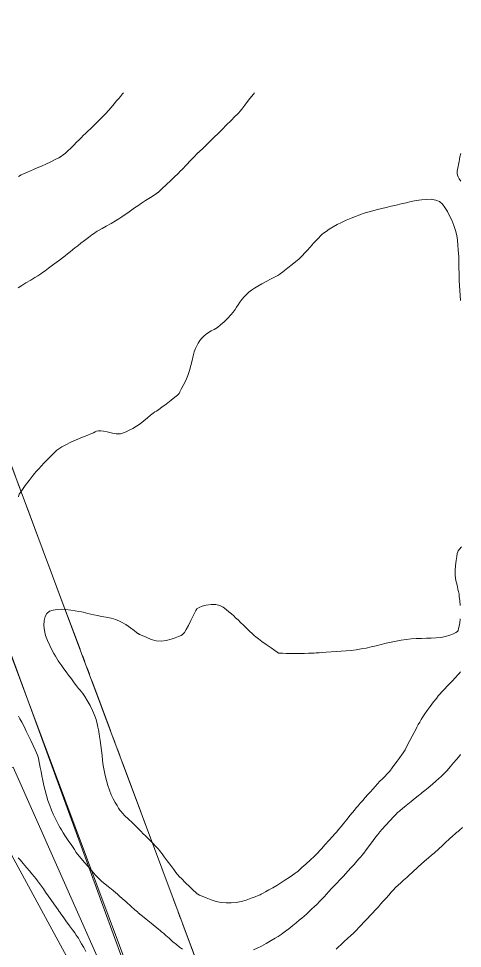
# Model space of a CAD drawing. Extents: x 1222639 to 1223069, y 366459 to 366838.
# Drawn here: x 1222754.4 to 1222820.8, y 366661.5 to 366800.6 of the extents above; entities that cross this region are included whole.
import ezdxf

# ---------------------------------------------------------------- set-up
doc = ezdxf.new("R2010")
doc.units = 0
doc.linetypes.add('DASHED', pattern=[6, 4, -2])
doc.linetypes.add('PHANTOM', pattern=[13, 8, -1, 1, -1, 1, -1])
for name, color, linetype, lineweight in [('C-BLDG-FTPR-N', 6, 'Continuous', 0), ('C-PVMT', 8, 'Continuous', 0), ('C-SITE-N', 6, 'Continuous', 0), ('C-STRM-AREA', 150, 'PHANTOM', 0), ('C-TOPO-MAJR-E', 32, 'DASHED', 0), ('V-PROP-BNDY', 7, 'Continuous', 0)]:
    doc.layers.add(name, color=color, linetype=linetype, lineweight=lineweight)

msp = doc.modelspace()

# ---------------------------------------------------------------- linework, layer by layer
at = {"layer": 'C-BLDG-FTPR-N'}
msp.add_lwpolyline([(1222753.56, 366688.61), (1222704.33, 366666.77), (1222739.5, 366587.52), (1222788.73, 366609.37), (1222753.56, 366688.61)], close=True, dxfattribs=at)
at = {"layer": 'C-PVMT'}
msp.add_lwpolyline([(1222719.86, 366796.87), (1222708.46, 366793.11), (1222747.6, 366685.97), (1222786.63, 366614.09), (1222719.86, 366796.87)], close=True, dxfattribs=at)
at = {"layer": 'C-SITE-N'}
msp.add_lwpolyline([(1222789.07, 366609.47), (1222751.4, 366710.28), (1222751.4, 366710.28), (1222751.4, 366710.29), (1222751.35, 366710.42), (1222731.44, 366763.71), (1222730.43, 366763.27), (1222728.52, 366762.84), (1222736.2, 366744.2), (1222736.25, 366743.99), (1222736.36, 366743.8), (1222736.62, 366742.08), (1222736.96, 366740.37), (1222736.92, 366740.16), (1222736.95, 366739.95), (1222736.53, 366738.25), (1222736.19, 366736.54), (1222736.07, 366736.37), (1222736.02, 366736.16), (1222671.35, 366597.64)], dxfattribs=at)
at = {"layer": 'C-STRM-AREA'}
msp.add_lwpolyline([(1222783.3, 366585.32), (1222719.58, 366510.85), (1222659.85, 366596.65), (1222726.96, 366740.39), (1222705.56, 366792.31), (1222716.23, 366795.26), (1222728.32, 366800.62), (1222760.72, 366713.92), (1222760.77, 366713.78), (1222800.42, 366607.67), (1222789.06, 366593.41), (1222783.3, 366585.32)], close=True, dxfattribs=at)
at = {"layer": 'C-TOPO-MAJR-E'}
for points in [[(1222789.68, 366789.53), (1222789.54, 366789.34), (1222789.24, 366788.96), (1222788.79, 366788.4), (1222788.2, 366787.66), (1222787.75, 366787.09), (1222787.45, 366786.72), (1222787.3, 366786.53), (1222787.3, 366786.52), (1222787.11, 366786.33), (1222786.74, 366785.96), (1222786.18, 366785.4), (1222785.44, 366784.66), (1222784.88, 366784.1), (1222784.51, 366783.72), (1222784.32, 366783.53), (1222784.31, 366783.52), (1222784.12, 366783.34), (1222783.74, 366782.97), (1222783.18, 366782.43), (1222782.43, 366781.71), (1222781.87, 366781.16), (1222781.48, 366780.79), (1222781.28, 366780.59), (1222781.26, 366780.57), (1222781.06, 366780.37), (1222780.69, 366779.99), (1222780.15, 366779.42), (1222779.43, 366778.67), (1222778.89, 366778.11), (1222778.52, 366777.73), (1222778.34, 366777.54), (1222778.33, 366777.53), (1222778.13, 366777.34), (1222777.76, 366776.98), (1222777.19, 366776.44), (1222776.44, 366775.73), (1222775.87, 366775.19), (1222775.48, 366774.82), (1222775.26, 366774.62), (1222775.22, 366774.6), (1222775.01, 366774.46), (1222774.64, 366774.22), (1222774.1, 366773.87), (1222773.39, 366773.42), (1222772.76, 366773), (1222772.2, 366772.63), (1222771.72, 366772.29), (1222771.31, 366772), (1222770.92, 366771.72), (1222770.55, 366771.45), (1222770.19, 366771.2), (1222769.85, 366770.96), (1222769.4, 366770.67), (1222768.86, 366770.34), (1222768.21, 366769.97), (1222767.46, 366769.56), (1222766.87, 366769.22), (1222766.42, 366768.97), (1222766.13, 366768.8), (1222765.98, 366768.71), (1222765.73, 366768.52), (1222765.35, 366768.25), (1222764.86, 366767.89), (1222764.26, 366767.43), (1222763.71, 366767.01), (1222763.23, 366766.64), (1222762.81, 366766.31), (1222762.46, 366766.01), (1222762.09, 366765.72), (1222761.72, 366765.42), (1222761.33, 366765.13), (1222760.94, 366764.83), (1222760.5, 366764.49), (1222760, 366764.12), (1222759.44, 366763.71), (1222758.84, 366763.26), (1222758.35, 366762.89), (1222757.97, 366762.62), (1222757.72, 366762.43), (1222757.57, 366762.33), (1222757.28, 366762.14), (1222756.83, 366761.87), (1222756.24, 366761.51), (1222755.49, 366761.07), (1222754.85, 366760.69), (1222754.32, 366760.36)], [(1222770.07, 366789.53), (1222770.02, 366789.47), (1222769.93, 366789.36), (1222769.79, 366789.19), (1222769.61, 366788.97), (1222769.36, 366788.68), (1222769.04, 366788.3), (1222768.66, 366787.85), (1222768.22, 366787.32), (1222767.81, 366786.85), (1222767.43, 366786.43), (1222767.09, 366786.07), (1222766.79, 366785.76), (1222766.45, 366785.42), (1222766.06, 366785.05), (1222765.64, 366784.64), (1222765.17, 366784.2), (1222764.75, 366783.8), (1222764.37, 366783.43), (1222764.05, 366783.11), (1222763.77, 366782.82), (1222763.44, 366782.49), (1222763.07, 366782.12), (1222762.65, 366781.7), (1222762.19, 366781.24), (1222761.77, 366780.84), (1222761.39, 366780.51), (1222761.06, 366780.24), (1222760.78, 366780.04), (1222760.38, 366779.8), (1222759.86, 366779.52), (1222759.23, 366779.21), (1222758.48, 366778.86), (1222757.8, 366778.55), (1222757.18, 366778.28), (1222756.63, 366778.05), (1222756.15, 366777.85), (1222755.72, 366777.67), (1222755.35, 366777.5), (1222755.03, 366777.36), (1222754.76, 366777.23), (1222754.38, 366777.02)], [(1222820.53, 366780.44), (1222820.39, 366779.96), (1222820.33, 366779.57), (1222820.26, 366779.19), (1222820.19, 366778.82), (1222820.11, 366778.45), (1222820.03, 366778.09), (1222819.99, 366777.76), (1222819.99, 366777.47), (1222820.03, 366777.21), (1222820.11, 366776.97), (1222820.28, 366776.67), (1222820.53, 366776.3)], [(1222820.48, 366758.46), (1222820.41, 366759.21), (1222820.36, 366759.96), (1222820.32, 366760.71), (1222820.3, 366761.46), (1222820.28, 366762.11), (1222820.26, 366762.68), (1222820.25, 366763.15), (1222820.24, 366763.53), (1222820.23, 366763.91), (1222820.23, 366764.28), (1222820.22, 366764.66), (1222820.21, 366765.02), (1222820.19, 366765.49), (1222820.15, 366766.04), (1222820.1, 366766.7), (1222820.04, 366767.45), (1222819.91, 366768.19), (1222819.72, 366768.94), (1222819.48, 366769.69), (1222819.17, 366770.44), (1222818.84, 366771.13), (1222818.51, 366771.76), (1222818.15, 366772.34), (1222817.79, 366772.86), (1222817.33, 366773.24), (1222816.77, 366773.48), (1222816.11, 366773.59), (1222815.37, 366773.56), (1222814.62, 366773.5), (1222813.87, 366773.4), (1222813.12, 366773.26), (1222812.37, 366773.08), (1222811.62, 366772.9), (1222810.87, 366772.73), (1222810.13, 366772.55), (1222809.38, 366772.37), (1222808.69, 366772.2), (1222808.08, 366772.04), (1222807.52, 366771.9), (1222807.04, 366771.76), (1222806.61, 366771.64), (1222806.23, 366771.54), (1222805.91, 366771.44), (1222805.65, 366771.36), (1222805.27, 366771.22), (1222804.76, 366771.03), (1222804.14, 366770.77), (1222803.39, 366770.46), (1222802.69, 366770.14), (1222802.03, 366769.8), (1222801.41, 366769.46), (1222800.84, 366769.1), (1222800.37, 366768.79), (1222800, 366768.52), (1222799.72, 366768.3), (1222799.54, 366768.12), (1222799.28, 366767.84), (1222798.93, 366767.47), (1222798.49, 366767), (1222797.97, 366766.43), (1222797.52, 366765.94), (1222797.14, 366765.53), (1222796.84, 366765.2), (1222796.62, 366764.94), (1222796.29, 366764.63), (1222795.85, 366764.26), (1222795.31, 366763.82), (1222794.67, 366763.33), (1222794.16, 366762.93), (1222793.79, 366762.64), (1222793.55, 366762.46), (1222793.44, 366762.37), (1222793.18, 366762.21), (1222792.75, 366761.98), (1222792.16, 366761.67), (1222791.41, 366761.28), (1222790.75, 366760.93), (1222790.16, 366760.59), (1222789.66, 366760.29), (1222789.24, 366760.01), (1222788.84, 366759.7), (1222788.47, 366759.36), (1222788.12, 366758.99), (1222787.79, 366758.58), (1222787.49, 366758.2), (1222787.23, 366757.82), (1222786.99, 366757.46), (1222786.79, 366757.11), (1222786.5, 366756.72), (1222786.13, 366756.28), (1222785.67, 366755.78), (1222785.12, 366755.24), (1222784.6, 366754.79), (1222784.11, 366754.41), (1222783.64, 366754.12), (1222783.2, 366753.91), (1222782.79, 366753.67), (1222782.42, 366753.41), (1222782.08, 366753.11), (1222781.77, 366752.79), (1222781.49, 366752.44), (1222781.25, 366752.07), (1222781.03, 366751.67), (1222780.84, 366751.24), (1222780.66, 366750.74), (1222780.49, 366750.15), (1222780.32, 366749.48), (1222780.16, 366748.73), (1222779.95, 366747.99), (1222779.69, 366747.24), (1222779.38, 366746.49), (1222779.01, 366745.74), (1222778.72, 366745.16), (1222778.52, 366744.76), (1222778.4, 366744.53), (1222778.37, 366744.47), (1222778.16, 366744.28), (1222777.76, 366743.96), (1222777.19, 366743.51), (1222776.44, 366742.93), (1222775.83, 366742.47), (1222775.35, 366742.12), (1222775, 366741.9), (1222774.78, 366741.79), (1222774.49, 366741.58), (1222774.12, 366741.29), (1222773.66, 366740.9), (1222773.13, 366740.42), (1222772.59, 366739.99), (1222772.04, 366739.62), (1222771.49, 366739.3), (1222770.93, 366739.03), (1222770.46, 366738.82), (1222770.09, 366738.66), (1222769.8, 366738.55), (1222769.62, 366738.5), (1222769.42, 366738.48), (1222769.2, 366738.48), (1222768.97, 366738.5), (1222768.73, 366738.55), (1222768.43, 366738.62), (1222768.05, 366738.7), (1222767.61, 366738.79), (1222767.1, 366738.89), (1222766.67, 366738.94), (1222766.32, 366738.94), (1222766.05, 366738.89), (1222765.85, 366738.79), (1222765.57, 366738.66), (1222765.19, 366738.5), (1222764.73, 366738.31), (1222764.18, 366738.1), (1222763.57, 366737.85), (1222762.92, 366737.56), (1222762.22, 366737.23), (1222761.47, 366736.86), (1222760.87, 366736.54), (1222760.41, 366736.27), (1222760.1, 366736.05), (1222759.94, 366735.88), (1222759.67, 366735.61), (1222759.29, 366735.23), (1222758.81, 366734.74), (1222758.23, 366734.14), (1222757.76, 366733.66), (1222757.4, 366733.28), (1222757.15, 366733.02), (1222757.01, 366732.87), (1222756.77, 366732.57), (1222756.41, 366732.12), (1222755.96, 366731.52), (1222755.39, 366730.77), (1222754.96, 366730.18), (1222754.65, 366729.73), (1222754.48, 366729.45), (1222754.43, 366729.31), (1222754.36, 366729.06)], [(1222820.44, 366712.81), (1222820.36, 366713.55), (1222820.3, 366714.12), (1222820.26, 366714.5), (1222820.23, 366714.69), (1222820.23, 366714.7), (1222820.19, 366714.9), (1222820.1, 366715.27), (1222819.97, 366715.83), (1222819.8, 366716.56), (1222819.7, 366717.31), (1222819.67, 366718.05), (1222819.71, 366718.79), (1222819.81, 366719.54), (1222819.91, 366720.14), (1222820, 366720.57), (1222820.07, 366720.86), (1222820.13, 366720.99), (1222820.32, 366721.24), (1222820.62, 366721.61)], [(1222820.46, 366702.87), (1222820.3, 366702.66), (1222820.27, 366702.63), (1222820.08, 366702.42), (1222819.73, 366702.05), (1222819.22, 366701.5), (1222818.54, 366700.79), (1222818.02, 366700.23), (1222817.64, 366699.83), (1222817.42, 366699.59), (1222817.35, 366699.51), (1222817.16, 366699.28), (1222816.87, 366698.91), (1222816.46, 366698.39), (1222815.95, 366697.72), (1222815.5, 366697.12), (1222815.13, 366696.59), (1222814.82, 366696.14), (1222814.59, 366695.75), (1222814.37, 366695.37), (1222814.17, 366695), (1222813.97, 366694.63), (1222813.79, 366694.27), (1222813.56, 366693.81), (1222813.27, 366693.25), (1222812.92, 366692.6), (1222812.52, 366691.85), (1222812.18, 366691.24), (1222811.89, 366690.76), (1222811.67, 366690.41), (1222811.5, 366690.2), (1222811.28, 366689.91), (1222811, 366689.54), (1222810.66, 366689.08), (1222810.27, 366688.54), (1222809.89, 366688.05), (1222809.51, 366687.61), (1222809.15, 366687.22), (1222808.79, 366686.87), (1222808.43, 366686.51), (1222808.08, 366686.14), (1222807.72, 366685.75), (1222807.36, 366685.35), (1222807, 366684.93), (1222806.62, 366684.51), (1222806.24, 366684.08), (1222805.85, 366683.64), (1222805.49, 366683.23), (1222805.17, 366682.86), (1222804.88, 366682.52), (1222804.63, 366682.21), (1222804.32, 366681.82), (1222803.95, 366681.37), (1222803.51, 366680.84), (1222803.01, 366680.23), (1222802.61, 366679.74), (1222802.3, 366679.37), (1222802.08, 366679.11), (1222801.96, 366678.96), (1222801.71, 366678.68), (1222801.34, 366678.26), (1222800.84, 366677.7), (1222800.21, 366677), (1222799.73, 366676.46), (1222799.39, 366676.09), (1222799.2, 366675.88), (1222799.15, 366675.83), (1222798.94, 366675.63), (1222798.57, 366675.27), (1222798.03, 366674.77), (1222797.33, 366674.11), (1222796.77, 366673.59), (1222796.36, 366673.22), (1222796.08, 366672.98), (1222795.95, 366672.9), (1222795.7, 366672.72), (1222795.33, 366672.47), (1222794.83, 366672.13), (1222794.21, 366671.71), (1222793.6, 366671.31), (1222792.99, 366670.94), (1222792.39, 366670.59), (1222791.8, 366670.26), (1222791.32, 366669.99), (1222790.94, 366669.78), (1222790.68, 366669.63), (1222790.52, 366669.54), (1222790.22, 366669.4), (1222789.77, 366669.22), (1222789.17, 366669), (1222788.42, 366668.74), (1222787.67, 366668.53), (1222786.92, 366668.4), (1222786.17, 366668.33), (1222785.43, 366668.32), (1222784.68, 366668.39), (1222783.93, 366668.54), (1222783.18, 366668.77), (1222782.43, 366669.07), (1222781.85, 366669.31), (1222781.43, 366669.49), (1222781.19, 366669.61), (1222781.1, 366669.68), (1222780.87, 366669.88), (1222780.5, 366670.24), (1222779.98, 366670.74), (1222779.31, 366671.39), (1222778.79, 366671.9), (1222778.42, 366672.28), (1222778.19, 366672.51), (1222778.11, 366672.61), (1222777.91, 366672.87), (1222777.59, 366673.3), (1222777.16, 366673.89), (1222776.61, 366674.63), (1222776.17, 366675.23), (1222775.84, 366675.68), (1222775.61, 366675.98), (1222775.5, 366676.13), (1222775.26, 366676.39), (1222774.91, 366676.77), (1222774.44, 366677.25), (1222773.85, 366677.85), (1222773.37, 366678.34), (1222772.99, 366678.72), (1222772.72, 366679), (1222772.57, 366679.16), (1222772.29, 366679.43), (1222771.9, 366679.81), (1222771.4, 366680.29), (1222770.78, 366680.87), (1222770.28, 366681.35), (1222769.91, 366681.74), (1222769.66, 366682.03), (1222769.53, 366682.21), (1222769.35, 366682.49), (1222769.12, 366682.87), (1222768.85, 366683.34), (1222768.52, 366683.9), (1222768.22, 366684.5), (1222767.96, 366685.16), (1222767.72, 366685.86), (1222767.51, 366686.61), (1222767.33, 366687.36), (1222767.18, 366688.11), (1222767.05, 366688.85), (1222766.95, 366689.6), (1222766.86, 366690.35), (1222766.76, 366691.1), (1222766.67, 366691.85), (1222766.58, 366692.6), (1222766.51, 366693.19), (1222766.45, 366693.61), (1222766.41, 366693.88), (1222766.38, 366693.98), (1222766.32, 366694.22), (1222766.23, 366694.6), (1222766.12, 366695.11), (1222765.97, 366695.75), (1222765.74, 366696.42), (1222765.45, 366697.11), (1222765.08, 366697.84), (1222764.64, 366698.59), (1222764.27, 366699.19), (1222763.98, 366699.65), (1222763.75, 366699.96), (1222763.59, 366700.14), (1222763.36, 366700.41), (1222763.06, 366700.78), (1222762.7, 366701.26), (1222762.28, 366701.84), (1222761.87, 366702.38), (1222761.5, 366702.88), (1222761.15, 366703.35), (1222760.83, 366703.78), (1222760.55, 366704.18), (1222760.29, 366704.55), (1222760.08, 366704.9), (1222759.89, 366705.22), (1222759.66, 366705.64), (1222759.38, 366706.18), (1222759.06, 366706.82), (1222758.69, 366707.57), (1222758.41, 366708.32), (1222758.24, 366709.06), (1222758.17, 366709.81), (1222758.2, 366710.56), (1222758.35, 366711.17), (1222758.63, 366711.63), (1222759.03, 366711.95), (1222759.56, 366712.13), (1222760.14, 366712.23), (1222760.78, 366712.27), (1222761.47, 366712.23), (1222762.22, 366712.12), (1222762.86, 366712.02), (1222763.37, 366711.93), (1222763.77, 366711.85), (1222764.05, 366711.79), (1222764.38, 366711.71), (1222764.76, 366711.62), (1222765.18, 366711.52), (1222765.64, 366711.42), (1222766.18, 366711.3), (1222766.78, 366711.19), (1222767.46, 366711.06), (1222768.21, 366710.93), (1222768.95, 366710.7), (1222769.68, 366710.38), (1222770.4, 366709.97), (1222771.11, 366709.46), (1222771.66, 366709.06), (1222772.03, 366708.79), (1222772.24, 366708.64), (1222772.27, 366708.6), (1222772.49, 366708.49), (1222772.88, 366708.31), (1222773.45, 366708.05), (1222774.2, 366707.72), (1222774.95, 366707.53), (1222775.7, 366707.48), (1222776.44, 366707.57), (1222777.19, 366707.79), (1222777.81, 366707.99), (1222778.31, 366708.18), (1222778.68, 366708.34), (1222778.92, 366708.48), (1222779.18, 366708.77), (1222779.47, 366709.22), (1222779.79, 366709.81), (1222780.13, 366710.56), (1222780.43, 366711.18), (1222780.68, 366711.68), (1222780.89, 366712.06), (1222781.06, 366712.31), (1222781.37, 366712.52), (1222781.83, 366712.7), (1222782.43, 366712.84), (1222783.18, 366712.95), (1222783.86, 366712.94), (1222784.46, 366712.82), (1222784.98, 366712.58), (1222785.43, 366712.22), (1222785.85, 366711.88), (1222786.22, 366711.56), (1222786.56, 366711.26), (1222786.85, 366710.97), (1222787.2, 366710.65), (1222787.59, 366710.27), (1222788.02, 366709.85), (1222788.5, 366709.39), (1222788.93, 366708.98), (1222789.31, 366708.63), (1222789.63, 366708.34), (1222789.89, 366708.1), (1222790.28, 366707.8), (1222790.78, 366707.43), (1222791.4, 366706.98), (1222792.14, 366706.47), (1222792.7, 366706.08), (1222793.07, 366705.82), (1222793.26, 366705.69), (1222793.27, 366705.69), (1222793.47, 366705.68), (1222793.84, 366705.67), (1222794.41, 366705.65), (1222795.16, 366705.63), (1222795.87, 366705.62), (1222796.54, 366705.62), (1222797.17, 366705.63), (1222797.76, 366705.66), (1222798.24, 366705.68), (1222798.61, 366705.7), (1222798.88, 366705.71), (1222799.04, 366705.73), (1222799.34, 366705.75), (1222799.8, 366705.78), (1222800.4, 366705.82), (1222801.14, 366705.87), (1222801.89, 366705.92), (1222802.64, 366705.97), (1222803.39, 366706.03), (1222804.14, 366706.1), (1222804.89, 366706.19), (1222805.64, 366706.31), (1222806.38, 366706.45), (1222807.13, 366706.63), (1222807.88, 366706.8), (1222808.63, 366706.98), (1222809.38, 366707.16), (1222810.13, 366707.35), (1222810.87, 366707.5), (1222811.62, 366707.63), (1222812.37, 366707.73), (1222813.12, 366707.8), (1222813.87, 366707.86), (1222814.62, 366707.89), (1222815.37, 366707.91), (1222816.11, 366707.9), (1222816.84, 366707.95), (1222817.55, 366708.04), (1222818.24, 366708.19), (1222818.9, 366708.39), (1222819.42, 366708.58), (1222819.8, 366708.76), (1222820.03, 366708.93), (1222820.11, 366709.08), (1222820.19, 366709.35), (1222820.27, 366709.72), (1222820.36, 366710.2), (1222820.44, 366710.8)], [(1222778.91, 366661.39), (1222778.47, 366661.7), (1222777.99, 366662.07), (1222777.46, 366662.51), (1222776.89, 366663.02), (1222776.42, 366663.44), (1222776.05, 366663.77), (1222775.77, 366664.01), (1222775.59, 366664.16), (1222775.27, 366664.42), (1222774.81, 366664.79), (1222774.21, 366665.28), (1222773.47, 366665.88), (1222772.92, 366666.33), (1222772.54, 366666.63), (1222772.35, 366666.79), (1222772.34, 366666.8), (1222772.15, 366666.97), (1222771.77, 366667.3), (1222771.2, 366667.8), (1222770.46, 366668.46), (1222769.88, 366668.97), (1222769.46, 366669.34), (1222769.22, 366669.57), (1222769.14, 366669.65), (1222768.91, 366669.84), (1222768.54, 366670.16), (1222768.01, 366670.58), (1222767.34, 366671.13), (1222766.8, 366671.59), (1222766.38, 366671.96), (1222766.08, 366672.25), (1222765.91, 366672.45), (1222765.64, 366672.78), (1222765.26, 366673.21), (1222764.79, 366673.76), (1222764.21, 366674.43), (1222763.76, 366674.95), (1222763.44, 366675.32), (1222763.26, 366675.55), (1222763.2, 366675.63), (1222763.02, 366675.88), (1222762.73, 366676.3), (1222762.33, 366676.88), (1222761.81, 366677.63), (1222761.38, 366678.27), (1222761.04, 366678.8), (1222760.78, 366679.23), (1222760.61, 366679.56), (1222760.42, 366679.9), (1222760.22, 366680.28), (1222760.01, 366680.68), (1222759.78, 366681.1), (1222759.55, 366681.61), (1222759.3, 366682.2), (1222759.05, 366682.87), (1222758.78, 366683.62), (1222758.55, 366684.36), (1222758.34, 366685.11), (1222758.16, 366685.86), (1222758.01, 366686.61), (1222757.88, 366687.31), (1222757.75, 366687.96), (1222757.63, 366688.57), (1222757.52, 366689.13), (1222757.42, 366689.6), (1222757.34, 366689.97), (1222757.26, 366690.25), (1222757.2, 366690.44), (1222757.06, 366690.77), (1222756.85, 366691.24), (1222756.57, 366691.85), (1222756.22, 366692.6), (1222755.87, 366693.32), (1222755.53, 366694.02), (1222755.2, 366694.7), (1222754.86, 366695.36), (1222754.59, 366695.87), (1222754.36, 366696.25)], [(1222820.5, 366690.53), (1222820.39, 366690.39), (1222820.18, 366690.14), (1222819.87, 366689.76), (1222819.45, 366689.27), (1222818.92, 366688.65), (1222818.48, 366688.14), (1222818.1, 366687.73), (1222817.8, 366687.42), (1222817.58, 366687.22), (1222817.25, 366686.93), (1222816.81, 366686.55), (1222816.28, 366686.1), (1222815.64, 366685.55), (1222815.13, 366685.12), (1222814.76, 366684.81), (1222814.52, 366684.61), (1222814.41, 366684.53), (1222814.14, 366684.31), (1222813.71, 366683.97), (1222813.12, 366683.5), (1222812.37, 366682.91), (1222811.79, 366682.44), (1222811.38, 366682.11), (1222811.14, 366681.91), (1222811.07, 366681.84), (1222810.85, 366681.61), (1222810.47, 366681.2), (1222809.95, 366680.63), (1222809.27, 366679.89), (1222808.76, 366679.33), (1222808.42, 366678.95), (1222808.25, 366678.76), (1222808.24, 366678.76), (1222808.1, 366678.57), (1222807.82, 366678.19), (1222807.41, 366677.63), (1222806.86, 366676.88), (1222806.39, 366676.26), (1222806.02, 366675.78), (1222805.74, 366675.43), (1222805.55, 366675.21), (1222805.29, 366674.91), (1222804.96, 366674.54), (1222804.56, 366674.08), (1222804.09, 366673.56), (1222803.66, 366673.09), (1222803.29, 366672.68), (1222802.96, 366672.32), (1222802.68, 366672.03), (1222802.37, 366671.7), (1222802.01, 366671.32), (1222801.62, 366670.91), (1222801.19, 366670.45), (1222800.79, 366670.02), (1222800.42, 366669.62), (1222800.07, 366669.24), (1222799.75, 366668.89), (1222799.41, 366668.53), (1222799.03, 366668.15), (1222798.63, 366667.77), (1222798.2, 366667.37), (1222797.8, 366667), (1222797.43, 366666.65), (1222797.08, 366666.33), (1222796.76, 366666.04), (1222796.37, 366665.71), (1222795.91, 366665.33), (1222795.38, 366664.92), (1222794.78, 366664.46), (1222794.29, 366664.09), (1222793.92, 366663.81), (1222793.66, 366663.61), (1222793.51, 366663.5), (1222793.21, 366663.3), (1222792.76, 366663.03), (1222792.16, 366662.67), (1222791.41, 366662.24), (1222790.72, 366661.86), (1222790.09, 366661.54), (1222789.51, 366661.28)], [(1222820.76, 366679.58), (1222820.33, 366679.2), (1222820.06, 366678.97), (1222819.94, 366678.88), (1222819.7, 366678.67), (1222819.33, 366678.34), (1222818.82, 366677.88), (1222818.19, 366677.29), (1222817.67, 366676.82), (1222817.27, 366676.44), (1222816.98, 366676.17), (1222816.81, 366676.01), (1222816.54, 366675.76), (1222816.16, 366675.44), (1222815.69, 366675.04), (1222815.11, 366674.56), (1222814.61, 366674.13), (1222814.18, 366673.75), (1222813.83, 366673.43), (1222813.55, 366673.16), (1222813.23, 366672.86), (1222812.85, 366672.52), (1222812.43, 366672.14), (1222811.96, 366671.72), (1222811.53, 366671.33), (1222811.13, 366670.96), (1222810.78, 366670.6), (1222810.47, 366670.27), (1222810.13, 366669.9), (1222809.76, 366669.49), (1222809.35, 366669.04), (1222808.91, 366668.56), (1222808.53, 366668.13), (1222808.19, 366667.75), (1222807.91, 366667.44), (1222807.67, 366667.17), (1222807.37, 366666.84), (1222806.99, 366666.44), (1222806.55, 366665.96), (1222806.03, 366665.42), (1222805.6, 366664.97), (1222805.24, 366664.59), (1222804.96, 366664.3), (1222804.76, 366664.09), (1222804.47, 366663.81), (1222804.1, 366663.45), (1222803.64, 366663.02), (1222803.09, 366662.52), (1222802.61, 366662.08), (1222802.2, 366661.71), (1222801.87, 366661.4)], [(1222764.46, 366661.03), (1222764.12, 366661.62), (1222763.81, 366662.18), (1222763.55, 366662.65), (1222763.32, 366663.02), (1222763.15, 366663.3), (1222763.01, 366663.49), (1222762.78, 366663.82), (1222762.44, 366664.29), (1222762, 366664.9), (1222761.45, 366665.65), (1222761.03, 366666.24), (1222760.72, 366666.67), (1222760.53, 366666.93), (1222760.46, 366667.03), (1222760.29, 366667.27), (1222760.03, 366667.65), (1222759.67, 366668.16), (1222759.22, 366668.8), (1222758.81, 366669.39), (1222758.43, 366669.93), (1222758.1, 366670.41), (1222757.8, 366670.83), (1222757.51, 366671.24), (1222757.23, 366671.61), (1222756.96, 366671.96), (1222756.69, 366672.28), (1222756.37, 366672.67), (1222756, 366673.12), (1222755.57, 366673.63), (1222755.09, 366674.21), (1222754.67, 366674.69), (1222754.32, 366675.06)]]:
    msp.add_lwpolyline(points, dxfattribs=at)
at = {"layer": 'V-PROP-BNDY'}
msp.add_lwpolyline([(1222783.3, 366585.32), (1222719.58, 366510.85), (1222659.85, 366596.65), (1222726.96, 366740.39), (1222705.56, 366792.31), (1222716.23, 366795.26), (1222728.32, 366800.62), (1222760.72, 366713.92), (1222760.77, 366713.78), (1222800.42, 366607.67), (1222789.06, 366593.41), (1222783.3, 366585.32)], close=True, dxfattribs=at)

doc.saveas('drawing.dxf')
